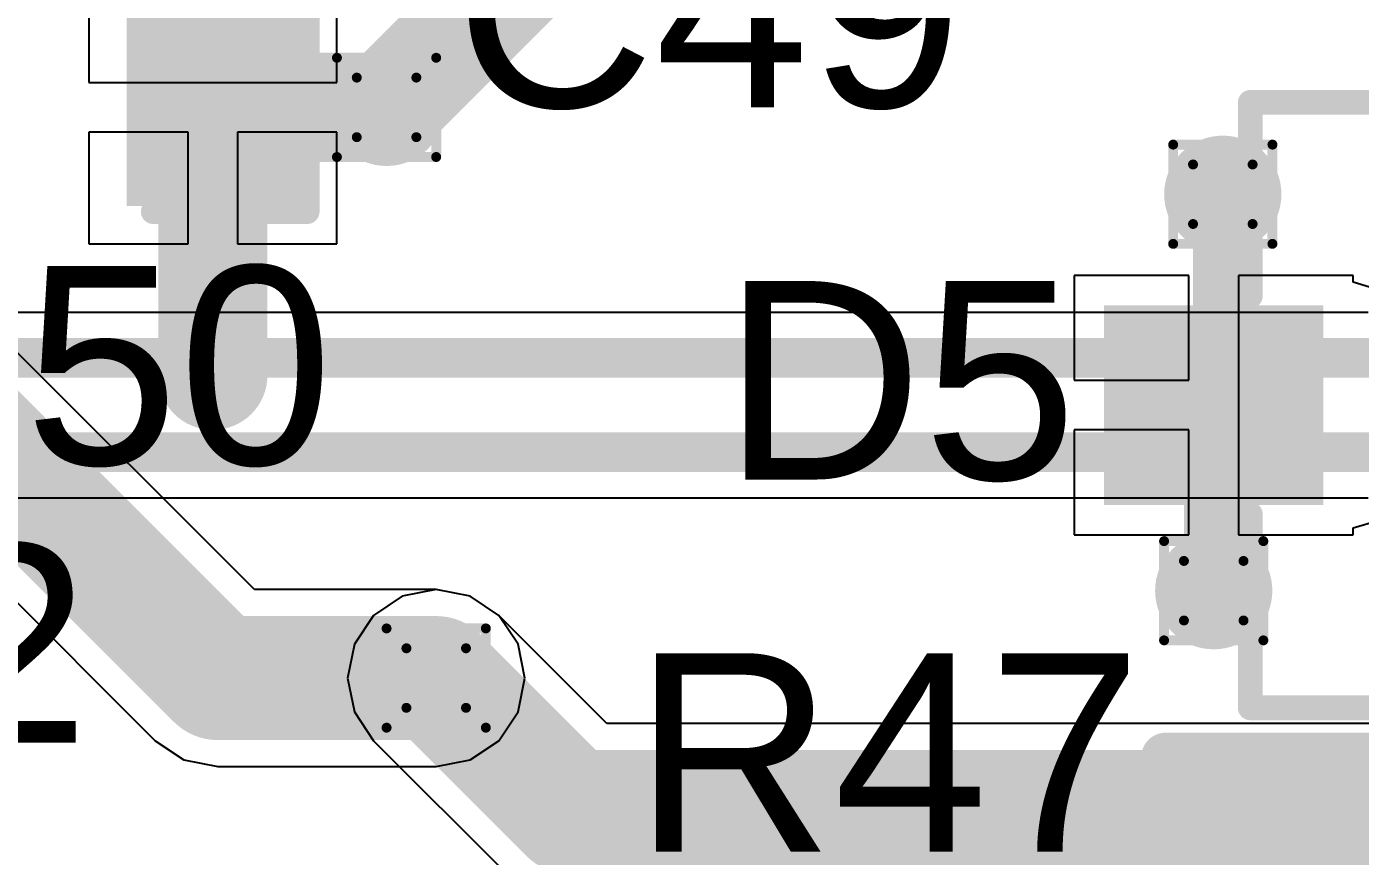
# Model space of a CAD drawing. Header units: inches. Extents: x -0.3 to 9.9, y -0.4 to 5.
# Drawn here: x 4.1055 to 4.3742, y 1.0651 to 1.2323 of the extents above; entities that cross this region are included whole.
import ezdxf

# ---------------------------------------------------------------- set-up
doc = ezdxf.new("R2010")
doc.units = ezdxf.units.IN
doc.header["$MEASUREMENT"] = 0
for name, color, linetype in [('Bottom Layer', 5, 'Continuous'), ('Bottom Solder', 6, 'Continuous'), ('Drill Drawing', 1, 'Continuous'), ('Top Layer', 1, 'Continuous'), ('Top Overlay', 2, 'Continuous'), ('Top Paste', 8, 'Continuous'), ('Top Solder', 216, 'Continuous'), ('Via Holes', 16, 'Continuous')]:
    doc.layers.add(name, color=color, linetype=linetype)
doc.styles.add('Arial', font='', dxfattribs={"height": 0.2})
doc.styles.get('Arial').set_extended_font_data('Arial')

# ---------------------------------------------------------------- blocks, each defined once
blk = doc.blocks.new('S___23_163')
at = {"layer": 'Top Layer'}
for points in [[(-0.01614, 0.05748), (0.01614, 0.05748), (0.01614, 0.02126), (-0.01614, 0.02126)], [(-0.05354, -0.02126), (-0.02126, -0.02126), (-0.02126, -0.05748), (-0.05354, -0.05748)], [(0.02126, -0.02126), (0.05354, -0.02126), (0.05354, -0.05748), (0.02126, -0.05748)]]:
    blk.add_hatch(color=1, dxfattribs=at).paths.add_polyline_path(points)
at = {"layer": 'Top Paste'}
for points in [[(-0.01614, 0.05748), (0.01614, 0.05748), (0.01614, 0.02126), (-0.01614, 0.02126)], [(-0.05354, -0.02126), (-0.02126, -0.02126), (-0.02126, -0.05748), (-0.05354, -0.05748)], [(0.02126, -0.02126), (0.05354, -0.02126), (0.05354, -0.05748), (0.02126, -0.05748)]]:
    blk.add_hatch(color=8, dxfattribs=at).paths.add_polyline_path(points)
at = {"layer": 'Top Solder'}
for points in [[(-0.02014, 0.06148), (0.02014, 0.06148), (0.02014, 0.01726), (-0.02014, 0.01726)], [(-0.05754, -0.01726), (-0.01726, -0.01726), (-0.01726, -0.06148), (-0.05754, -0.06148)], [(0.01726, -0.01726), (0.05754, -0.01726), (0.05754, -0.06148), (0.01726, -0.06148)]]:
    blk.add_hatch(color=216, dxfattribs=at).paths.add_polyline_path(points)
at = {"layer": 'Top Overlay'}
for points in [[(-0.061, 0.032, 0.005, 0.005, 0), (-0.022, 0.032, 0.005, 0.005, 0)], [(-0.061, 0.032, 0.005, 0.005, 0), (-0.061, -0.023, 0.005, 0.005, 0)], [(0.022, 0.032, 0.005, 0.005, 0), (0.061, 0.032, 0.005, 0.005, 0)], [(0.061, 0.032, 0.005, 0.005, 0), (0.061, -0.023, 0.005, 0.005, 0)], [(-0.013, -0.031, 0.005, 0.005, 0), (0.013, -0.031, 0.005, 0.005, 0)], [(-0.066, -0.041, 0.005, 0.005, 0), (-0.066, -0.051, 0.005, 0.005, 0)], [(-0.066, -0.041, 0.005, 0.005, 0), (-0.061, -0.046, 0.005, 0.005, 0)], [(-0.061, -0.046, 0.005, 0.005, 0), (-0.066, -0.051, 0.005, 0.005, 0)]]:
    blk.add_lwpolyline(points, format="xyseb", dxfattribs=at)
for points in [[(-0.06225, 0.032, 0.0025, 0.0025, 1), (-0.05975, 0.032, 0.0025, 0.0025, 1)], [(-0.06225, 0.032, 0.0025, 0.0025, 1), (-0.05975, 0.032, 0.0025, 0.0025, 1)], [(-0.02325, 0.032, 0.0025, 0.0025, 1), (-0.02075, 0.032, 0.0025, 0.0025, 1)], [(0.02075, 0.032, 0.0025, 0.0025, 1), (0.02325, 0.032, 0.0025, 0.0025, 1)], [(0.05975, 0.032, 0.0025, 0.0025, 1), (0.06225, 0.032, 0.0025, 0.0025, 1)], [(0.05975, 0.032, 0.0025, 0.0025, 1), (0.06225, 0.032, 0.0025, 0.0025, 1)], [(-0.06225, -0.023, 0.0025, 0.0025, 1), (-0.05975, -0.023, 0.0025, 0.0025, 1)], [(0.05975, -0.023, 0.0025, 0.0025, 1), (0.06225, -0.023, 0.0025, 0.0025, 1)], [(-0.01425, -0.031, 0.0025, 0.0025, 1), (-0.01175, -0.031, 0.0025, 0.0025, 1)], [(0.01175, -0.031, 0.0025, 0.0025, 1), (0.01425, -0.031, 0.0025, 0.0025, 1)], [(-0.06725, -0.041, 0.0025, 0.0025, 1), (-0.06475, -0.041, 0.0025, 0.0025, 1)], [(-0.06725, -0.041, 0.0025, 0.0025, 1), (-0.06475, -0.041, 0.0025, 0.0025, 1)], [(-0.06225, -0.046, 0.0025, 0.0025, 1), (-0.05975, -0.046, 0.0025, 0.0025, 1)], [(-0.06225, -0.046, 0.0025, 0.0025, 1), (-0.05975, -0.046, 0.0025, 0.0025, 1)], [(-0.06725, -0.051, 0.0025, 0.0025, 1), (-0.06475, -0.051, 0.0025, 0.0025, 1)], [(-0.06725, -0.051, 0.0025, 0.0025, 1), (-0.06475, -0.051, 0.0025, 0.0025, 1)]]:
    blk.add_lwpolyline(points, format="xyseb", close=True, dxfattribs=at)
blk = doc.blocks.new('C___0603_170')
at = {"layer": 'Top Layer'}
for points in [[(-0.015, 0.0175), (-0.015, -0.0175), (-0.045, -0.0175), (-0.045, 0.0175)], [(0.045, 0.0175), (0.045, -0.0175), (0.015, -0.0175), (0.015, 0.0175)]]:
    blk.add_hatch(color=1, dxfattribs=at).paths.add_polyline_path(points)
at = {"layer": 'Top Paste'}
for points in [[(-0.015, 0.0175), (-0.015, -0.0175), (-0.045, -0.0175), (-0.045, 0.0175)], [(0.045, 0.0175), (0.045, -0.0175), (0.015, -0.0175), (0.015, 0.0175)]]:
    blk.add_hatch(color=8, dxfattribs=at).paths.add_polyline_path(points)
at = {"layer": 'Top Solder'}
for points in [[(-0.01264, 0.01986), (-0.01264, -0.01986), (-0.04736, -0.01986), (-0.04736, 0.01986)], [(0.04736, 0.01986), (0.04736, -0.01986), (0.01264, -0.01986), (0.01264, 0.01986)]]:
    blk.add_hatch(color=216, dxfattribs=at).paths.add_polyline_path(points)
at = {"layer": 'Top Overlay'}
for points in [[(-0.049, 0.021, 0.005, 0.005, 0), (-0.018, 0.021, 0.005, 0.005, 0)], [(-0.049, -0.021, 0.005, 0.005, 0), (-0.049, 0.021, 0.005, 0.005, 0)], [(0.018, 0.021, 0.005, 0.005, 0), (0.049, 0.021, 0.005, 0.005, 0)], [(0.049, -0.021, 0.005, 0.005, 0), (0.049, 0.021, 0.005, 0.005, 0)], [(-0.049, -0.021, 0.005, 0.005, 0), (-0.018, -0.021, 0.005, 0.005, 0)], [(0.018, -0.021, 0.005, 0.005, 0), (0.049, -0.021, 0.005, 0.005, 0)]]:
    blk.add_lwpolyline(points, format="xyseb", dxfattribs=at)
for points in [[(-0.05025, 0.021, 0.0025, 0.0025, 1), (-0.04775, 0.021, 0.0025, 0.0025, 1)], [(-0.05025, 0.021, 0.0025, 0.0025, 1), (-0.04775, 0.021, 0.0025, 0.0025, 1)], [(-0.01925, 0.021, 0.0025, 0.0025, 1), (-0.01675, 0.021, 0.0025, 0.0025, 1)], [(0.01675, 0.021, 0.0025, 0.0025, 1), (0.01925, 0.021, 0.0025, 0.0025, 1)], [(0.04775, 0.021, 0.0025, 0.0025, 1), (0.05025, 0.021, 0.0025, 0.0025, 1)], [(0.04775, 0.021, 0.0025, 0.0025, 1), (0.05025, 0.021, 0.0025, 0.0025, 1)], [(-0.05025, -0.021, 0.0025, 0.0025, 1), (-0.04775, -0.021, 0.0025, 0.0025, 1)], [(-0.05025, -0.021, 0.0025, 0.0025, 1), (-0.04775, -0.021, 0.0025, 0.0025, 1)], [(-0.01925, -0.021, 0.0025, 0.0025, 1), (-0.01675, -0.021, 0.0025, 0.0025, 1)], [(0.01675, -0.021, 0.0025, 0.0025, 1), (0.01925, -0.021, 0.0025, 0.0025, 1)], [(0.04775, -0.021, 0.0025, 0.0025, 1), (0.05025, -0.021, 0.0025, 0.0025, 1)], [(0.04775, -0.021, 0.0025, 0.0025, 1), (0.05025, -0.021, 0.0025, 0.0025, 1)]]:
    blk.add_lwpolyline(points, format="xyseb", close=True, dxfattribs=at)

msp = doc.modelspace()

# ---------------------------------------------------------------- hatches: boundary and pattern name
at = {"layer": 'Bottom Layer'}
h = msp.add_hatch(color=5, dxfattribs=at)
edge = h.paths.add_edge_path()
edge.add_arc((4.178, 1.216), 0.01181, 0, 360)
h = msp.add_hatch(color=5, dxfattribs=at)
edge = h.paths.add_edge_path()
edge.add_arc((4.34646, 1.1985), 0.01181, 0, 360)
h = msp.add_hatch(color=5, dxfattribs=at)
edge = h.paths.add_edge_path()
edge.add_arc((4.34463, 1.1186), 0.01181, 0, 360)
h = msp.add_hatch(color=5, dxfattribs=at)
edge = h.paths.add_edge_path()
edge.add_arc((4.188, 1.101), 0.01181, 0, 360)
at = {"layer": 'Bottom Solder'}
h = msp.add_hatch(color=6, dxfattribs=at)
edge = h.paths.add_edge_path()
edge.add_arc((4.178, 1.216), 0.00591, 0, 360)
h = msp.add_hatch(color=6, dxfattribs=at)
edge = h.paths.add_edge_path()
edge.add_arc((4.34646, 1.1985), 0.00591, 0, 360)
h = msp.add_hatch(color=6, dxfattribs=at)
edge = h.paths.add_edge_path()
edge.add_arc((4.34463, 1.1186), 0.00591, 0, 360)
h = msp.add_hatch(color=6, dxfattribs=at)
edge = h.paths.add_edge_path()
edge.add_arc((4.188, 1.101), 0.00591, 0, 360)
at = {"layer": 'Top Layer'}
h = msp.add_hatch(color=1, dxfattribs=at)
edge = h.paths.add_edge_path()
edge.add_arc((4.178, 1.216), 0.01181, 0, 360)
h = msp.add_hatch(color=1, dxfattribs=at)
edge = h.paths.add_edge_path()
edge.add_arc((4.34646, 1.1985), 0.01181, 0, 360)
h = msp.add_hatch(color=1, dxfattribs=at)
edge = h.paths.add_edge_path()
edge.add_arc((4.34463, 1.1186), 0.01181, 0, 360)
h = msp.add_hatch(color=1, dxfattribs=at)
edge = h.paths.add_edge_path()
edge.add_arc((4.188, 1.101), 0.01181, 0, 360)
at = {"layer": 'Top Solder'}
h = msp.add_hatch(color=216, dxfattribs=at)
edge = h.paths.add_edge_path()
edge.add_arc((4.178, 1.216), 0.00591, 0, 360)
h = msp.add_hatch(color=216, dxfattribs=at)
edge = h.paths.add_edge_path()
edge.add_arc((4.34646, 1.1985), 0.00591, 0, 360)
h = msp.add_hatch(color=216, dxfattribs=at)
edge = h.paths.add_edge_path()
edge.add_arc((4.34463, 1.1186), 0.00591, 0, 360)
h = msp.add_hatch(color=216, dxfattribs=at)
edge = h.paths.add_edge_path()
edge.add_arc((4.188, 1.101), 0.00591, 0, 360)
at = {"layer": 'Via Holes'}
h = msp.add_hatch(color=7, dxfattribs=at)
edge = h.paths.add_edge_path()
edge.add_arc((4.178, 1.216), 0.00591, 0, 360)
h = msp.add_hatch(color=7, dxfattribs=at)
edge = h.paths.add_edge_path()
edge.add_arc((4.34646, 1.1985), 0.00591, 0, 360)
h = msp.add_hatch(color=7, dxfattribs=at)
edge = h.paths.add_edge_path()
edge.add_arc((4.34463, 1.1186), 0.00591, 0, 360)
h = msp.add_hatch(color=7, dxfattribs=at)
edge = h.paths.add_edge_path()
edge.add_arc((4.188, 1.101), 0.00591, 0, 360)

# ---------------------------------------------------------------- linework, layer by layer
at = {"layer": 'Bottom Layer'}
for p, q in [((4.37573, 1.17468), (4.08066, 1.17468)), ((4.09233, 1.13732), (4.37573, 1.13732)), ((4.188, 1.11884), (4.18117, 1.11748)), ((4.19483, 1.11748), (4.188, 1.11884)), ((4.18117, 1.11748), (4.17538, 1.11362)), ((4.20062, 1.11362), (4.19483, 1.11748)), ((4.17538, 1.11362), (4.17152, 1.10783)), ((4.22239, 1.09184), (4.20062, 1.11362)), ((4.17152, 1.10783), (4.17016, 1.101)), ((4.17016, 1.101), (4.17152, 1.09417)), ((4.17152, 1.09417), (4.17538, 1.08838)), ((4.466, 1.09184), (4.22239, 1.09184)), ((4.17538, 1.08838), (4.20238, 1.06138))]:
    msp.add_line(p, q, dxfattribs=at)
for points in [[(4.08066, 1.1655, 0.008, 0.008, 0), (4.3795, 1.1655, 0.008, 0.008, 0)], [(4.08853, 1.1465, 0.008, 0.008, 0), (4.3795, 1.1465, 0.008, 0.008, 0)], [(4.188, 1.101, 0.025, 0.025, 0), (4.215, 1.074, 0.025, 0.025, 0)], [(4.215, 1.074, 0.025, 0.025, 0), (4.466, 1.074, 0.025, 0.025, 0)]]:
    msp.add_lwpolyline(points, format="xyseb", dxfattribs=at)
for points in [[(4.18175, 1.101, 0.0125, 0.0125, 1), (4.19425, 1.101, 0.0125, 0.0125, 1)], [(4.20875, 1.074, 0.0125, 0.0125, 1), (4.22125, 1.074, 0.0125, 0.0125, 1)], [(4.20875, 1.074, 0.0125, 0.0125, 1), (4.22125, 1.074, 0.0125, 0.0125, 1)]]:
    msp.add_lwpolyline(points, format="xyseb", close=True, dxfattribs=at)
at = {"layer": 'Drill Drawing'}
for points in [[(4.168, 1.226, 0.002, 0.002, 0), (4.188, 1.226, 0.002, 0.002, 0)], [(4.168, 1.206, 0.002, 0.002, 0), (4.168, 1.226, 0.002, 0.002, 0)], [(4.188, 1.206, 0.002, 0.002, 0), (4.188, 1.226, 0.002, 0.002, 0)], [(4.172, 1.222, 0.002, 0.002, 0), (4.184, 1.222, 0.002, 0.002, 0)], [(4.172, 1.21, 0.002, 0.002, 0), (4.172, 1.222, 0.002, 0.002, 0)], [(4.184, 1.21, 0.002, 0.002, 0), (4.184, 1.222, 0.002, 0.002, 0)], [(4.172, 1.21, 0.002, 0.002, 0), (4.184, 1.21, 0.002, 0.002, 0)], [(4.33646, 1.2085, 0.002, 0.002, 0), (4.35646, 1.2085, 0.002, 0.002, 0)], [(4.33646, 1.1885, 0.002, 0.002, 0), (4.33646, 1.2085, 0.002, 0.002, 0)], [(4.35646, 1.1885, 0.002, 0.002, 0), (4.35646, 1.2085, 0.002, 0.002, 0)], [(4.168, 1.206, 0.002, 0.002, 0), (4.188, 1.206, 0.002, 0.002, 0)], [(4.34046, 1.2045, 0.002, 0.002, 0), (4.35246, 1.2045, 0.002, 0.002, 0)], [(4.34046, 1.1925, 0.002, 0.002, 0), (4.34046, 1.2045, 0.002, 0.002, 0)], [(4.35246, 1.1925, 0.002, 0.002, 0), (4.35246, 1.2045, 0.002, 0.002, 0)], [(4.34046, 1.1925, 0.002, 0.002, 0), (4.35246, 1.1925, 0.002, 0.002, 0)], [(4.33646, 1.1885, 0.002, 0.002, 0), (4.35646, 1.1885, 0.002, 0.002, 0)], [(4.33463, 1.1286, 0.002, 0.002, 0), (4.35463, 1.1286, 0.002, 0.002, 0)], [(4.33463, 1.1086, 0.002, 0.002, 0), (4.33463, 1.1286, 0.002, 0.002, 0)], [(4.35463, 1.1086, 0.002, 0.002, 0), (4.35463, 1.1286, 0.002, 0.002, 0)], [(4.33863, 1.1246, 0.002, 0.002, 0), (4.35063, 1.1246, 0.002, 0.002, 0)], [(4.33863, 1.1126, 0.002, 0.002, 0), (4.33863, 1.1246, 0.002, 0.002, 0)], [(4.35063, 1.1126, 0.002, 0.002, 0), (4.35063, 1.1246, 0.002, 0.002, 0)], [(4.33863, 1.1126, 0.002, 0.002, 0), (4.35063, 1.1126, 0.002, 0.002, 0)], [(4.178, 1.111, 0.002, 0.002, 0), (4.198, 1.111, 0.002, 0.002, 0)], [(4.178, 1.091, 0.002, 0.002, 0), (4.178, 1.111, 0.002, 0.002, 0)], [(4.198, 1.091, 0.002, 0.002, 0), (4.198, 1.111, 0.002, 0.002, 0)], [(4.33463, 1.1086, 0.002, 0.002, 0), (4.35463, 1.1086, 0.002, 0.002, 0)], [(4.182, 1.107, 0.002, 0.002, 0), (4.194, 1.107, 0.002, 0.002, 0)], [(4.182, 1.095, 0.002, 0.002, 0), (4.182, 1.107, 0.002, 0.002, 0)], [(4.194, 1.095, 0.002, 0.002, 0), (4.194, 1.107, 0.002, 0.002, 0)], [(4.182, 1.095, 0.002, 0.002, 0), (4.194, 1.095, 0.002, 0.002, 0)], [(4.178, 1.091, 0.002, 0.002, 0), (4.198, 1.091, 0.002, 0.002, 0)]]:
    msp.add_lwpolyline(points, format="xyseb", dxfattribs=at)
for points in [[(4.1675, 1.226, 0.001, 0.001, 1), (4.1685, 1.226, 0.001, 0.001, 1)], [(4.1675, 1.226, 0.001, 0.001, 1), (4.1685, 1.226, 0.001, 0.001, 1)], [(4.1875, 1.226, 0.001, 0.001, 1), (4.1885, 1.226, 0.001, 0.001, 1)], [(4.1875, 1.226, 0.001, 0.001, 1), (4.1885, 1.226, 0.001, 0.001, 1)], [(4.1715, 1.222, 0.001, 0.001, 1), (4.1725, 1.222, 0.001, 0.001, 1)], [(4.1715, 1.222, 0.001, 0.001, 1), (4.1725, 1.222, 0.001, 0.001, 1)], [(4.1835, 1.222, 0.001, 0.001, 1), (4.1845, 1.222, 0.001, 0.001, 1)], [(4.1835, 1.222, 0.001, 0.001, 1), (4.1845, 1.222, 0.001, 0.001, 1)], [(4.1715, 1.21, 0.001, 0.001, 1), (4.1725, 1.21, 0.001, 0.001, 1)], [(4.1715, 1.21, 0.001, 0.001, 1), (4.1725, 1.21, 0.001, 0.001, 1)], [(4.1835, 1.21, 0.001, 0.001, 1), (4.1845, 1.21, 0.001, 0.001, 1)], [(4.1835, 1.21, 0.001, 0.001, 1), (4.1845, 1.21, 0.001, 0.001, 1)], [(4.33596, 1.2085, 0.001, 0.001, 1), (4.33696, 1.2085, 0.001, 0.001, 1)], [(4.33596, 1.2085, 0.001, 0.001, 1), (4.33696, 1.2085, 0.001, 0.001, 1)], [(4.35596, 1.2085, 0.001, 0.001, 1), (4.35696, 1.2085, 0.001, 0.001, 1)], [(4.35596, 1.2085, 0.001, 0.001, 1), (4.35696, 1.2085, 0.001, 0.001, 1)], [(4.1675, 1.206, 0.001, 0.001, 1), (4.1685, 1.206, 0.001, 0.001, 1)], [(4.1675, 1.206, 0.001, 0.001, 1), (4.1685, 1.206, 0.001, 0.001, 1)], [(4.1875, 1.206, 0.001, 0.001, 1), (4.1885, 1.206, 0.001, 0.001, 1)], [(4.1875, 1.206, 0.001, 0.001, 1), (4.1885, 1.206, 0.001, 0.001, 1)], [(4.33996, 1.2045, 0.001, 0.001, 1), (4.34096, 1.2045, 0.001, 0.001, 1)], [(4.33996, 1.2045, 0.001, 0.001, 1), (4.34096, 1.2045, 0.001, 0.001, 1)], [(4.35196, 1.2045, 0.001, 0.001, 1), (4.35296, 1.2045, 0.001, 0.001, 1)], [(4.35196, 1.2045, 0.001, 0.001, 1), (4.35296, 1.2045, 0.001, 0.001, 1)], [(4.33996, 1.1925, 0.001, 0.001, 1), (4.34096, 1.1925, 0.001, 0.001, 1)], [(4.33996, 1.1925, 0.001, 0.001, 1), (4.34096, 1.1925, 0.001, 0.001, 1)], [(4.35196, 1.1925, 0.001, 0.001, 1), (4.35296, 1.1925, 0.001, 0.001, 1)], [(4.35196, 1.1925, 0.001, 0.001, 1), (4.35296, 1.1925, 0.001, 0.001, 1)], [(4.33596, 1.1885, 0.001, 0.001, 1), (4.33696, 1.1885, 0.001, 0.001, 1)], [(4.33596, 1.1885, 0.001, 0.001, 1), (4.33696, 1.1885, 0.001, 0.001, 1)], [(4.35596, 1.1885, 0.001, 0.001, 1), (4.35696, 1.1885, 0.001, 0.001, 1)], [(4.35596, 1.1885, 0.001, 0.001, 1), (4.35696, 1.1885, 0.001, 0.001, 1)], [(4.33413, 1.1286, 0.001, 0.001, 1), (4.33513, 1.1286, 0.001, 0.001, 1)], [(4.33413, 1.1286, 0.001, 0.001, 1), (4.33513, 1.1286, 0.001, 0.001, 1)], [(4.35413, 1.1286, 0.001, 0.001, 1), (4.35513, 1.1286, 0.001, 0.001, 1)], [(4.35413, 1.1286, 0.001, 0.001, 1), (4.35513, 1.1286, 0.001, 0.001, 1)], [(4.33813, 1.1246, 0.001, 0.001, 1), (4.33913, 1.1246, 0.001, 0.001, 1)], [(4.33813, 1.1246, 0.001, 0.001, 1), (4.33913, 1.1246, 0.001, 0.001, 1)], [(4.35013, 1.1246, 0.001, 0.001, 1), (4.35113, 1.1246, 0.001, 0.001, 1)], [(4.35013, 1.1246, 0.001, 0.001, 1), (4.35113, 1.1246, 0.001, 0.001, 1)], [(4.33813, 1.1126, 0.001, 0.001, 1), (4.33913, 1.1126, 0.001, 0.001, 1)], [(4.33813, 1.1126, 0.001, 0.001, 1), (4.33913, 1.1126, 0.001, 0.001, 1)], [(4.35013, 1.1126, 0.001, 0.001, 1), (4.35113, 1.1126, 0.001, 0.001, 1)], [(4.35013, 1.1126, 0.001, 0.001, 1), (4.35113, 1.1126, 0.001, 0.001, 1)], [(4.1775, 1.111, 0.001, 0.001, 1), (4.1785, 1.111, 0.001, 0.001, 1)], [(4.1775, 1.111, 0.001, 0.001, 1), (4.1785, 1.111, 0.001, 0.001, 1)], [(4.1975, 1.111, 0.001, 0.001, 1), (4.1985, 1.111, 0.001, 0.001, 1)], [(4.1975, 1.111, 0.001, 0.001, 1), (4.1985, 1.111, 0.001, 0.001, 1)], [(4.33413, 1.1086, 0.001, 0.001, 1), (4.33513, 1.1086, 0.001, 0.001, 1)], [(4.33413, 1.1086, 0.001, 0.001, 1), (4.33513, 1.1086, 0.001, 0.001, 1)], [(4.35413, 1.1086, 0.001, 0.001, 1), (4.35513, 1.1086, 0.001, 0.001, 1)], [(4.35413, 1.1086, 0.001, 0.001, 1), (4.35513, 1.1086, 0.001, 0.001, 1)], [(4.1815, 1.107, 0.001, 0.001, 1), (4.1825, 1.107, 0.001, 0.001, 1)], [(4.1815, 1.107, 0.001, 0.001, 1), (4.1825, 1.107, 0.001, 0.001, 1)], [(4.1935, 1.107, 0.001, 0.001, 1), (4.1945, 1.107, 0.001, 0.001, 1)], [(4.1935, 1.107, 0.001, 0.001, 1), (4.1945, 1.107, 0.001, 0.001, 1)], [(4.1815, 1.095, 0.001, 0.001, 1), (4.1825, 1.095, 0.001, 0.001, 1)], [(4.1815, 1.095, 0.001, 0.001, 1), (4.1825, 1.095, 0.001, 0.001, 1)], [(4.1935, 1.095, 0.001, 0.001, 1), (4.1945, 1.095, 0.001, 0.001, 1)], [(4.1935, 1.095, 0.001, 0.001, 1), (4.1945, 1.095, 0.001, 0.001, 1)], [(4.1775, 1.091, 0.001, 0.001, 1), (4.1785, 1.091, 0.001, 0.001, 1)], [(4.1775, 1.091, 0.001, 0.001, 1), (4.1785, 1.091, 0.001, 0.001, 1)], [(4.1975, 1.091, 0.001, 0.001, 1), (4.1985, 1.091, 0.001, 0.001, 1)], [(4.1975, 1.091, 0.001, 0.001, 1), (4.1985, 1.091, 0.001, 0.001, 1)]]:
    msp.add_lwpolyline(points, format="xyseb", close=True, dxfattribs=at)
at = {"layer": 'Top Layer'}
for p, q in [((4.118, 1.237), (4.118, 1.221)), ((4.168, 1.221), (4.168, 1.237)), ((4.118, 1.221), (4.143, 1.221)), ((4.143, 1.221), (4.168, 1.221)), ((4.138, 1.211), (4.118, 1.211)), ((4.118, 1.211), (4.118, 1.1885)), ((4.138, 1.1885), (4.138, 1.211)), ((4.168, 1.211), (4.148, 1.211)), ((4.148, 1.211), (4.148, 1.1885)), ((4.168, 1.1885), (4.168, 1.211)), ((4.118, 1.1885), (4.138, 1.1885)), ((4.148, 1.1885), (4.168, 1.1885)), ((4.33963, 1.18214), (4.31652, 1.18214)), ((4.31652, 1.18214), (4.31652, 1.161)), ((4.33963, 1.161), (4.33963, 1.18214)), ((4.37274, 1.18214), (4.34963, 1.18214)), ((4.34963, 1.18214), (4.34963, 1.156)), ((4.37274, 1.18075), (4.37274, 1.18214)), ((4.37774, 1.17923), (4.37274, 1.18075)), ((4.15139, 1.11884), (4.10084, 1.16939)), ((4.31652, 1.161), (4.33963, 1.161)), ((4.34963, 1.156), (4.34963, 1.12986)), ((4.33963, 1.151), (4.31652, 1.151)), ((4.31652, 1.151), (4.31652, 1.12986)), ((4.33963, 1.12986), (4.33963, 1.151)), ((4.07038, 1.14938), (4.13138, 1.08838)), ((4.37274, 1.13125), (4.37774, 1.13277)), ((4.37274, 1.12986), (4.37274, 1.13125)), ((4.31652, 1.12986), (4.33963, 1.12986)), ((4.34963, 1.12986), (4.37274, 1.12986)), ((4.188, 1.11884), (4.15139, 1.11884)), ((4.19483, 1.11748), (4.188, 1.11884)), ((4.20062, 1.11362), (4.19483, 1.11748)), ((4.20448, 1.10783), (4.20062, 1.11362)), ((4.20584, 1.101), (4.20448, 1.10783)), ((4.20448, 1.09417), (4.20584, 1.101)), ((4.20062, 1.08838), (4.20448, 1.09417)), ((4.13138, 1.08838), (4.13138, 1.08838)), ((4.13138, 1.08838), (4.13717, 1.08452)), ((4.19483, 1.08452), (4.20062, 1.08838)), ((4.13717, 1.08452), (4.144, 1.08316)), ((4.144, 1.08316), (4.188, 1.08316)), ((4.188, 1.08316), (4.19483, 1.08452))]:
    msp.add_line(p, q, dxfattribs=at)
for points in [[(4.143, 1.216, 0.022, 0.022, 0), (4.143, 1.2645, 0.022, 0.022, 0)], [(4.178, 1.216, 0.022, 0.022, 0), (4.20945, 1.24745, 0.022, 0.022, 0)], [(4.143, 1.216, 0.022, 0.022, 0), (4.173, 1.216, 0.022, 0.022, 0)], [(4.143, 1.162, 0.022, 0.022, 0), (4.143, 1.216, 0.022, 0.022, 0)], [(4.34646, 1.15783, 0.012, 0.012, 0), (4.34646, 1.1985, 0.012, 0.012, 0)], [(4.083, 1.162, 0.025, 0.025, 0), (4.144, 1.101, 0.025, 0.025, 0)], [(4.34463, 1.156, 0.012, 0.012, 0), (4.34646, 1.15783, 0.012, 0.012, 0)], [(4.34463, 1.1186, 0.012, 0.012, 0), (4.34463, 1.156, 0.012, 0.012, 0)], [(4.144, 1.101, 0.025, 0.025, 0), (4.188, 1.101, 0.025, 0.025, 0)]]:
    msp.add_lwpolyline(points, format="xyseb", dxfattribs=at)
for points in [[(4.1375, 1.216, 0.011, 0.011, 1), (4.1485, 1.216, 0.011, 0.011, 1)], [(4.1375, 1.216, 0.011, 0.011, 1), (4.1485, 1.216, 0.011, 0.011, 1)], [(4.1375, 1.216, 0.011, 0.011, 1), (4.1485, 1.216, 0.011, 0.011, 1)], [(4.1675, 1.216, 0.011, 0.011, 1), (4.1785, 1.216, 0.011, 0.011, 1)], [(4.1725, 1.216, 0.011, 0.011, 1), (4.1835, 1.216, 0.011, 0.011, 1)], [(4.34346, 1.1985, 0.006, 0.006, 1), (4.34946, 1.1985, 0.006, 0.006, 1)], [(4.1375, 1.162, 0.011, 0.011, 1), (4.1485, 1.162, 0.011, 0.011, 1)], [(4.34346, 1.15783, 0.006, 0.006, 1), (4.34946, 1.15783, 0.006, 0.006, 1)], [(4.34346, 1.15783, 0.006, 0.006, 1), (4.34946, 1.15783, 0.006, 0.006, 1)], [(4.34163, 1.156, 0.006, 0.006, 1), (4.34763, 1.156, 0.006, 0.006, 1)], [(4.34163, 1.156, 0.006, 0.006, 1), (4.34763, 1.156, 0.006, 0.006, 1)], [(4.34163, 1.1186, 0.006, 0.006, 1), (4.34763, 1.1186, 0.006, 0.006, 1)], [(4.13775, 1.101, 0.0125, 0.0125, 1), (4.15025, 1.101, 0.0125, 0.0125, 1)], [(4.13775, 1.101, 0.0125, 0.0125, 1), (4.15025, 1.101, 0.0125, 0.0125, 1)], [(4.18175, 1.101, 0.0125, 0.0125, 1), (4.19425, 1.101, 0.0125, 0.0125, 1)]]:
    msp.add_lwpolyline(points, format="xyseb", close=True, dxfattribs=at)
at = {"layer": 'Top Overlay'}
msp.add_lwpolyline([(4.335, 1.085, 0.01, 0.01, 0), (4.386, 1.085, 0.01, 0.01, 0)], format="xyseb", dxfattribs=at)
msp.add_lwpolyline([(4.3325, 1.085, 0.005, 0.005, 1), (4.3375, 1.085, 0.005, 0.005, 1)], format="xyseb", close=True, dxfattribs=at)

# ---------------------------------------------------------------- block references
msp.add_blockref('C___0603_170', (4.113, 1.216))
at = {"rotation": 90}
msp.add_blockref('S___23_163', (4.384, 1.156), dxfattribs=at)

# ---------------------------------------------------------------- texts
at = {"layer": 'Top Overlay', "style": 'Arial'}
for s, p in [('C49', (4.19168, 1.21601)), ('C50', (4.06468, 1.14401)), ('D5', (4.24568, 1.14101)), ('C52', (4.01568, 1.08801)), ('R47', (4.22768, 1.06601))]:
    msp.add_text(s, height=0.04, dxfattribs=at).set_placement(p)

doc.saveas('drawing.dxf')
